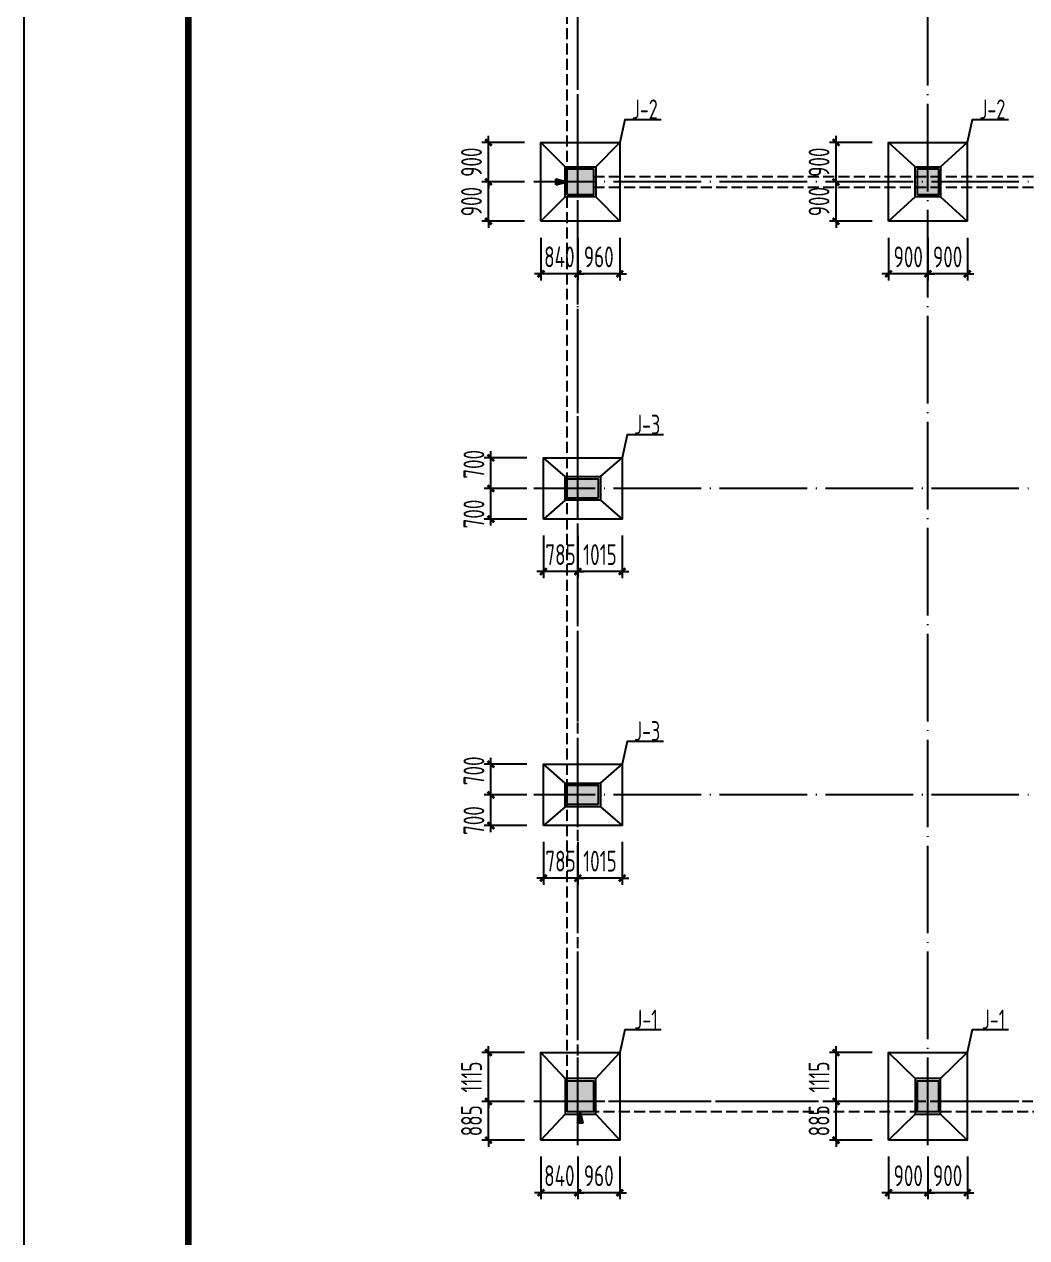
# Model space of a CAD drawing. Extents: x 492302 to 683319, y -252071 to 755100.
# Drawn here: x 503924 to 526826, y 594984 to 622697 of the extents above; entities that cross this region are included whole.
import ezdxf
from ezdxf.enums import TextEntityAlignment as Align

# ---------------------------------------------------------------- set-up
doc = ezdxf.new("R2010")
doc.units = 0
doc.header["$LTSCALE"] = 1000
doc.header["$MEASUREMENT"] = 0
for name, pattern in [('94', [0]), ('DASH', [0.35, 0.25, -0.1]), ('DOTE', [2.42, 2, -0.2, 0.02, -0.2])]:
    doc.linetypes.add(name, pattern=pattern)
doc.layers.get('Defpoints').update_dxf_attribs({"color": 250})
for name, color, linetype in [('1', 7, 'Continuous'), ('3', 3, 'Continuous'), ('3T_WOOD', 21, 'Continuous'), ('COLU', 253, 'Continuous'), ('COLU_DIM', 3, 'Continuous'), ('COLU_HATCH', 251, 'Continuous'), ('dim', 7, 'Continuous'), ('DOTE', 14, 'DOTE'), ('S_SURFACE', 6, 'Continuous'), ('TK', 4, 'Continuous'), ('搅拌桩', 136, 'Continuous')]:
    doc.layers.add(name, color=color, linetype=linetype)
doc.styles.add('TSSD_Dimension', font='Tssdeng.shx', dxfattribs={"width": 0.7, "bigfont": 'hztxt.shx'})
doc.styles.add('TSSD_REIN', font='tssdeng.shx', dxfattribs={"width": 0.7, "bigfont": 'tssdchn.shx'})
doc.dimstyles.new('TSSD_150_150', dxfattribs={"dimtxt": 475, "dimasz": 150, "dimexe": 150, "dimexo": 375, "dimgap": 150, "dimtad": 1, "dimdec": 0, "dimzin": 0, "dimdsep": 46, "dimtxsty": 'TSSD_Dimension', "dimblk": 'ARCHTICK', "dimcen": 0, "dimdle": 150, "dimclrt": 7, "dimadec": 0, "dimazin": 0, "dimtfac": 1, "dimtdec": 0, "dimtix": 1, "dimtmove": 2, "dimatfit": 3, "dimfxl": 0, "dimtolj": 1, "dimtzin": 0, "dimarcsym": 0})

# ---------------------------------------------------------------- blocks, each defined once
blk = doc.blocks.new('_ArchTick')
at = {"color": 0, "linetype": 'ByBlock', "const_width": 0.4}
blk.add_lwpolyline([(-0.5, -0.5), (0.5, 0.5)], dxfattribs=at)
blk = doc.blocks.new('*D807')
at = {"layer": 'COLU_DIM', "color": 0, "lineweight": -2}
for p, q in [((524569, 596837), (524569, 595862)), ((525469, 596837), (525469, 595862)), ((524569, 596012), (524419, 596012)), ((525469, 596012), (524569, 596012)), ((525469, 596012), (525619, 596012))]:
    blk.add_line(p, q, dxfattribs=at)
at = {"layer": 'Defpoints', "color": 0}
for p in [(524569, 597212), (525469, 597212), (524569, 596012)]:
    blk.add_point(p, dxfattribs=at)
at = {"layer": 'COLU_DIM', "color": 0, "lineweight": -2, "xscale": 150, "yscale": 150, "zscale": 150}
blk.add_blockref('_ArchTick', (524569, 596012), dxfattribs=at)
at = {"layer": 'COLU_DIM', "color": 0, "lineweight": -2, "xscale": 150, "yscale": 150, "zscale": 150, "rotation": 180}
blk.add_blockref('_ArchTick', (525469, 596012), dxfattribs=at)
at = {"layer": 'COLU_DIM', "color": 7, "insert": (525019, 596400), "char_height": 475, "attachment_point": 5, "style": 'TSSD_Dimension'}
blk.add_mtext('\\A1;900', dxfattribs=at)
blk = doc.blocks.new('*D808')
at = {"layer": 'COLU_DIM', "color": 0, "lineweight": -2}
for p, q in [((523669, 596837), (523669, 595862)), ((524569, 596837), (524569, 595862)), ((523669, 596012), (523519, 596012)), ((524569, 596012), (523669, 596012)), ((524569, 596012), (524719, 596012))]:
    blk.add_line(p, q, dxfattribs=at)
at = {"layer": 'Defpoints', "color": 0}
for p in [(523669, 597212), (524569, 597212), (523669, 596012)]:
    blk.add_point(p, dxfattribs=at)
at = {"layer": 'COLU_DIM', "color": 0, "lineweight": -2, "xscale": 150, "yscale": 150, "zscale": 150}
blk.add_blockref('_ArchTick', (523669, 596012), dxfattribs=at)
at = {"layer": 'COLU_DIM', "color": 0, "lineweight": -2, "xscale": 150, "yscale": 150, "zscale": 150, "rotation": 180}
blk.add_blockref('_ArchTick', (524569, 596012), dxfattribs=at)
at = {"layer": 'COLU_DIM', "color": 7, "insert": (524119, 596400), "char_height": 475, "attachment_point": 5, "style": 'TSSD_Dimension'}
blk.add_mtext('\\A1;900', dxfattribs=at)
blk = doc.blocks.new('*D809')
at = {"layer": 'COLU_DIM', "color": 0, "lineweight": -2}
for p, q in [((523294, 598097), (522319, 598097)), ((522469, 598097), (522469, 598247)), ((522469, 597212), (522469, 598097)), ((523294, 597212), (522319, 597212)), ((522469, 597212), (522469, 597062))]:
    blk.add_line(p, q, dxfattribs=at)
at = {"layer": 'Defpoints', "color": 0}
for p in [(522469, 598097), (523669, 598097), (523669, 597212)]:
    blk.add_point(p, dxfattribs=at)
at = {"layer": 'COLU_DIM', "color": 0, "lineweight": -2, "xscale": 150, "yscale": 150, "zscale": 150}
for p, rotation in [((522469, 598097), 270), ((522469, 597212), 90)]:
    blk.add_blockref('_ArchTick', p, dxfattribs=dict(at, rotation=rotation))
at = {"layer": 'COLU_DIM', "color": 7, "insert": (522081, 597655), "char_height": 475, "attachment_point": 5, "rotation": 90, "style": 'TSSD_Dimension'}
blk.add_mtext('\\A1;885', dxfattribs=at)
blk = doc.blocks.new('*D810')
at = {"layer": 'COLU_DIM', "color": 0, "lineweight": -2}
for p, q in [((523294, 599212), (522319, 599212)), ((522469, 599212), (522469, 599362)), ((522469, 598097), (522469, 599212)), ((523294, 598097), (522319, 598097)), ((522469, 598097), (522469, 597947))]:
    blk.add_line(p, q, dxfattribs=at)
at = {"layer": 'Defpoints', "color": 0}
for p in [(522469, 599212), (523669, 599212), (523669, 598097)]:
    blk.add_point(p, dxfattribs=at)
at = {"layer": 'COLU_DIM', "color": 0, "lineweight": -2, "xscale": 150, "yscale": 150, "zscale": 150}
for p, rotation in [((522469, 599212), 270), ((522469, 598097), 90)]:
    blk.add_blockref('_ArchTick', p, dxfattribs=dict(at, rotation=rotation))
at = {"layer": 'COLU_DIM', "color": 7, "insert": (522081, 598655), "char_height": 475, "attachment_point": 5, "rotation": 90, "style": 'TSSD_Dimension'}
blk.add_mtext('\\A1;1115', dxfattribs=at)
blk = doc.blocks.new('*D811')
at = {"layer": 'COLU_DIM', "color": 0, "lineweight": -2}
for p, q in [((516569, 596837), (516569, 595862)), ((517529, 596837), (517529, 595862)), ((516569, 596012), (516419, 596012)), ((517529, 596012), (516569, 596012)), ((517529, 596012), (517679, 596012))]:
    blk.add_line(p, q, dxfattribs=at)
at = {"layer": 'Defpoints', "color": 0}
for p in [(516569, 597212), (517529, 597212), (516569, 596012)]:
    blk.add_point(p, dxfattribs=at)
at = {"layer": 'COLU_DIM', "color": 0, "lineweight": -2, "xscale": 150, "yscale": 150, "zscale": 150}
blk.add_blockref('_ArchTick', (516569, 596012), dxfattribs=at)
at = {"layer": 'COLU_DIM', "color": 0, "lineweight": -2, "xscale": 150, "yscale": 150, "zscale": 150, "rotation": 180}
blk.add_blockref('_ArchTick', (517529, 596012), dxfattribs=at)
at = {"layer": 'COLU_DIM', "color": 7, "insert": (517049, 596400), "char_height": 475, "attachment_point": 5, "style": 'TSSD_Dimension'}
blk.add_mtext('\\A1;960', dxfattribs=at)
blk = doc.blocks.new('*D812')
at = {"layer": 'COLU_DIM', "color": 0, "lineweight": -2}
for p, q in [((515729, 596837), (515729, 595862)), ((516569, 596837), (516569, 595862)), ((515729, 596012), (515579, 596012)), ((516569, 596012), (515729, 596012)), ((516569, 596012), (516719, 596012))]:
    blk.add_line(p, q, dxfattribs=at)
at = {"layer": 'Defpoints', "color": 0}
for p in [(515729, 597212), (516569, 597212), (515729, 596012)]:
    blk.add_point(p, dxfattribs=at)
at = {"layer": 'COLU_DIM', "color": 0, "lineweight": -2, "xscale": 150, "yscale": 150, "zscale": 150}
blk.add_blockref('_ArchTick', (515729, 596012), dxfattribs=at)
at = {"layer": 'COLU_DIM', "color": 0, "lineweight": -2, "xscale": 150, "yscale": 150, "zscale": 150, "rotation": 180}
blk.add_blockref('_ArchTick', (516569, 596012), dxfattribs=at)
at = {"layer": 'COLU_DIM', "color": 7, "insert": (516149, 596400), "char_height": 475, "attachment_point": 5, "style": 'TSSD_Dimension'}
blk.add_mtext('\\A1;840', dxfattribs=at)
blk = doc.blocks.new('*D813')
at = {"layer": 'COLU_DIM', "color": 0, "lineweight": -2}
for p, q in [((515354, 598097), (514379, 598097)), ((514529, 598097), (514529, 598247)), ((514529, 597212), (514529, 598097)), ((515354, 597212), (514379, 597212)), ((514529, 597212), (514529, 597062))]:
    blk.add_line(p, q, dxfattribs=at)
at = {"layer": 'Defpoints', "color": 0}
for p in [(514529, 598097), (515729, 598097), (515729, 597212)]:
    blk.add_point(p, dxfattribs=at)
at = {"layer": 'COLU_DIM', "color": 0, "lineweight": -2, "xscale": 150, "yscale": 150, "zscale": 150}
for p, rotation in [((514529, 598097), 270), ((514529, 597212), 90)]:
    blk.add_blockref('_ArchTick', p, dxfattribs=dict(at, rotation=rotation))
at = {"layer": 'COLU_DIM', "color": 7, "insert": (514141, 597655), "char_height": 475, "attachment_point": 5, "rotation": 90, "style": 'TSSD_Dimension'}
blk.add_mtext('\\A1;885', dxfattribs=at)
blk = doc.blocks.new('*D814')
at = {"layer": 'COLU_DIM', "color": 0, "lineweight": -2}
for p, q in [((515354, 599212), (514379, 599212)), ((514529, 599212), (514529, 599362)), ((514529, 598097), (514529, 599212)), ((515354, 598097), (514379, 598097)), ((514529, 598097), (514529, 597947))]:
    blk.add_line(p, q, dxfattribs=at)
at = {"layer": 'Defpoints', "color": 0}
for p in [(514529, 599212), (515729, 599212), (515729, 598097)]:
    blk.add_point(p, dxfattribs=at)
at = {"layer": 'COLU_DIM', "color": 0, "lineweight": -2, "xscale": 150, "yscale": 150, "zscale": 150}
for p, rotation in [((514529, 599212), 270), ((514529, 598097), 90)]:
    blk.add_blockref('_ArchTick', p, dxfattribs=dict(at, rotation=rotation))
at = {"layer": 'COLU_DIM', "color": 7, "insert": (514141, 598655), "char_height": 475, "attachment_point": 5, "rotation": 90, "style": 'TSSD_Dimension'}
blk.add_mtext('\\A1;1115', dxfattribs=at)
blk = doc.blocks.new('*D713')
at = {"layer": 'COLU_DIM', "color": 0, "lineweight": -2}
for p, q in [((524569, 617822), (524569, 616847)), ((525469, 617822), (525469, 616847)), ((524569, 616997), (524419, 616997)), ((525469, 616997), (524569, 616997)), ((525469, 616997), (525619, 616997))]:
    blk.add_line(p, q, dxfattribs=at)
at = {"layer": 'Defpoints', "color": 0}
for p in [(524569, 618197), (525469, 618197), (524569, 616997)]:
    blk.add_point(p, dxfattribs=at)
at = {"layer": 'COLU_DIM', "color": 0, "lineweight": -2, "xscale": 150, "yscale": 150, "zscale": 150}
blk.add_blockref('_ArchTick', (524569, 616997), dxfattribs=at)
at = {"layer": 'COLU_DIM', "color": 0, "lineweight": -2, "xscale": 150, "yscale": 150, "zscale": 150, "rotation": 180}
blk.add_blockref('_ArchTick', (525469, 616997), dxfattribs=at)
at = {"layer": 'COLU_DIM', "color": 7, "insert": (525019, 617385), "char_height": 475, "attachment_point": 5, "style": 'TSSD_Dimension'}
blk.add_mtext('\\A1;900', dxfattribs=at)
blk = doc.blocks.new('*D714')
at = {"layer": 'COLU_DIM', "color": 0, "lineweight": -2}
for p, q in [((523669, 617822), (523669, 616847)), ((524569, 617822), (524569, 616847)), ((523669, 616997), (523519, 616997)), ((524569, 616997), (523669, 616997)), ((524569, 616997), (524719, 616997))]:
    blk.add_line(p, q, dxfattribs=at)
at = {"layer": 'Defpoints', "color": 0}
for p in [(523669, 618197), (524569, 618197), (523669, 616997)]:
    blk.add_point(p, dxfattribs=at)
at = {"layer": 'COLU_DIM', "color": 0, "lineweight": -2, "xscale": 150, "yscale": 150, "zscale": 150}
blk.add_blockref('_ArchTick', (523669, 616997), dxfattribs=at)
at = {"layer": 'COLU_DIM', "color": 0, "lineweight": -2, "xscale": 150, "yscale": 150, "zscale": 150, "rotation": 180}
blk.add_blockref('_ArchTick', (524569, 616997), dxfattribs=at)
at = {"layer": 'COLU_DIM', "color": 7, "insert": (524119, 617385), "char_height": 475, "attachment_point": 5, "style": 'TSSD_Dimension'}
blk.add_mtext('\\A1;900', dxfattribs=at)
blk = doc.blocks.new('*D715')
at = {"layer": 'COLU_DIM', "color": 0, "lineweight": -2}
for p, q in [((523294, 619097), (522319, 619097)), ((522469, 619097), (522469, 619247)), ((522469, 618197), (522469, 619097)), ((523294, 618197), (522319, 618197)), ((522469, 618197), (522469, 618047))]:
    blk.add_line(p, q, dxfattribs=at)
at = {"layer": 'Defpoints', "color": 0}
for p in [(522469, 619097), (523669, 619097), (523669, 618197)]:
    blk.add_point(p, dxfattribs=at)
at = {"layer": 'COLU_DIM', "color": 0, "lineweight": -2, "xscale": 150, "yscale": 150, "zscale": 150}
for p, rotation in [((522469, 619097), 270), ((522469, 618197), 90)]:
    blk.add_blockref('_ArchTick', p, dxfattribs=dict(at, rotation=rotation))
at = {"layer": 'COLU_DIM', "color": 7, "insert": (522081, 618647), "char_height": 475, "attachment_point": 5, "rotation": 90, "style": 'TSSD_Dimension'}
blk.add_mtext('\\A1;900', dxfattribs=at)
blk = doc.blocks.new('*D716')
at = {"layer": 'COLU_DIM', "color": 0, "lineweight": -2}
for p, q in [((523294, 619997), (522319, 619997)), ((522469, 619997), (522469, 620147)), ((522469, 619097), (522469, 619997)), ((523294, 619097), (522319, 619097)), ((522469, 619097), (522469, 618947))]:
    blk.add_line(p, q, dxfattribs=at)
at = {"layer": 'Defpoints', "color": 0}
for p in [(522469, 619997), (523669, 619997), (523669, 619097)]:
    blk.add_point(p, dxfattribs=at)
at = {"layer": 'COLU_DIM', "color": 0, "lineweight": -2, "xscale": 150, "yscale": 150, "zscale": 150}
for p, rotation in [((522469, 619997), 270), ((522469, 619097), 90)]:
    blk.add_blockref('_ArchTick', p, dxfattribs=dict(at, rotation=rotation))
at = {"layer": 'COLU_DIM', "color": 7, "insert": (522081, 619547), "char_height": 475, "attachment_point": 5, "rotation": 90, "style": 'TSSD_Dimension'}
blk.add_mtext('\\A1;900', dxfattribs=at)
blk = doc.blocks.new('*D717')
at = {"layer": 'COLU_DIM', "color": 0, "lineweight": -2}
for p, q in [((516569, 617822), (516569, 616847)), ((517529, 617822), (517529, 616847)), ((516569, 616997), (516419, 616997)), ((517529, 616997), (516569, 616997)), ((517529, 616997), (517679, 616997))]:
    blk.add_line(p, q, dxfattribs=at)
at = {"layer": 'Defpoints', "color": 0}
for p in [(516569, 618197), (517529, 618197), (516569, 616997)]:
    blk.add_point(p, dxfattribs=at)
at = {"layer": 'COLU_DIM', "color": 0, "lineweight": -2, "xscale": 150, "yscale": 150, "zscale": 150}
blk.add_blockref('_ArchTick', (516569, 616997), dxfattribs=at)
at = {"layer": 'COLU_DIM', "color": 0, "lineweight": -2, "xscale": 150, "yscale": 150, "zscale": 150, "rotation": 180}
blk.add_blockref('_ArchTick', (517529, 616997), dxfattribs=at)
at = {"layer": 'COLU_DIM', "color": 7, "insert": (517049, 617385), "char_height": 475, "attachment_point": 5, "style": 'TSSD_Dimension'}
blk.add_mtext('\\A1;960', dxfattribs=at)
blk = doc.blocks.new('*D718')
at = {"layer": 'COLU_DIM', "color": 0, "lineweight": -2}
for p, q in [((515729, 617822), (515729, 616847)), ((516569, 617822), (516569, 616847)), ((515729, 616997), (515579, 616997)), ((516569, 616997), (515729, 616997)), ((516569, 616997), (516719, 616997))]:
    blk.add_line(p, q, dxfattribs=at)
at = {"layer": 'Defpoints', "color": 0}
for p in [(515729, 618197), (516569, 618197), (515729, 616997)]:
    blk.add_point(p, dxfattribs=at)
at = {"layer": 'COLU_DIM', "color": 0, "lineweight": -2, "xscale": 150, "yscale": 150, "zscale": 150}
blk.add_blockref('_ArchTick', (515729, 616997), dxfattribs=at)
at = {"layer": 'COLU_DIM', "color": 0, "lineweight": -2, "xscale": 150, "yscale": 150, "zscale": 150, "rotation": 180}
blk.add_blockref('_ArchTick', (516569, 616997), dxfattribs=at)
at = {"layer": 'COLU_DIM', "color": 7, "insert": (516149, 617385), "char_height": 475, "attachment_point": 5, "style": 'TSSD_Dimension'}
blk.add_mtext('\\A1;840', dxfattribs=at)
blk = doc.blocks.new('*D719')
at = {"layer": 'COLU_DIM', "color": 0, "lineweight": -2}
for p, q in [((515354, 619097), (514379, 619097)), ((514529, 619097), (514529, 619247)), ((514529, 618197), (514529, 619097)), ((515354, 618197), (514379, 618197)), ((514529, 618197), (514529, 618047))]:
    blk.add_line(p, q, dxfattribs=at)
at = {"layer": 'Defpoints', "color": 0}
for p in [(514529, 619097), (515729, 619097), (515729, 618197)]:
    blk.add_point(p, dxfattribs=at)
at = {"layer": 'COLU_DIM', "color": 0, "lineweight": -2, "xscale": 150, "yscale": 150, "zscale": 150}
for p, rotation in [((514529, 619097), 270), ((514529, 618197), 90)]:
    blk.add_blockref('_ArchTick', p, dxfattribs=dict(at, rotation=rotation))
at = {"layer": 'COLU_DIM', "color": 7, "insert": (514141, 618647), "char_height": 475, "attachment_point": 5, "rotation": 90, "style": 'TSSD_Dimension'}
blk.add_mtext('\\A1;900', dxfattribs=at)
blk = doc.blocks.new('*D720')
at = {"layer": 'COLU_DIM', "color": 0, "lineweight": -2}
for p, q in [((515354, 619997), (514379, 619997)), ((514529, 619997), (514529, 620147)), ((514529, 619097), (514529, 619997)), ((515354, 619097), (514379, 619097)), ((514529, 619097), (514529, 618947))]:
    blk.add_line(p, q, dxfattribs=at)
at = {"layer": 'Defpoints', "color": 0}
for p in [(514529, 619997), (515729, 619997), (515729, 619097)]:
    blk.add_point(p, dxfattribs=at)
at = {"layer": 'COLU_DIM', "color": 0, "lineweight": -2, "xscale": 150, "yscale": 150, "zscale": 150}
for p, rotation in [((514529, 619997), 270), ((514529, 619097), 90)]:
    blk.add_blockref('_ArchTick', p, dxfattribs=dict(at, rotation=rotation))
at = {"layer": 'COLU_DIM', "color": 7, "insert": (514141, 619547), "char_height": 475, "attachment_point": 5, "rotation": 90, "style": 'TSSD_Dimension'}
blk.add_mtext('\\A1;900', dxfattribs=at)
blk = doc.blocks.new('*D791')
at = {"layer": 'COLU_DIM', "color": 0, "lineweight": -2}
for p, q in [((516569, 611022), (516569, 610047)), ((517584, 611022), (517584, 610047)), ((516569, 610197), (516419, 610197)), ((517584, 610197), (516569, 610197)), ((517584, 610197), (517734, 610197))]:
    blk.add_line(p, q, dxfattribs=at)
at = {"layer": 'Defpoints', "color": 0}
for p in [(516569, 611397), (517584, 611397), (516569, 610197)]:
    blk.add_point(p, dxfattribs=at)
at = {"layer": 'COLU_DIM', "color": 0, "lineweight": -2, "xscale": 150, "yscale": 150, "zscale": 150}
blk.add_blockref('_ArchTick', (516569, 610197), dxfattribs=at)
at = {"layer": 'COLU_DIM', "color": 0, "lineweight": -2, "xscale": 150, "yscale": 150, "zscale": 150, "rotation": 180}
blk.add_blockref('_ArchTick', (517584, 610197), dxfattribs=at)
at = {"layer": 'COLU_DIM', "color": 7, "insert": (517076, 610585), "char_height": 475, "attachment_point": 5, "style": 'TSSD_Dimension'}
blk.add_mtext('\\A1;1015', dxfattribs=at)
blk = doc.blocks.new('*D792')
at = {"layer": 'COLU_DIM', "color": 0, "lineweight": -2}
for p, q in [((515784, 611022), (515784, 610047)), ((516569, 611022), (516569, 610047)), ((515784, 610197), (515634, 610197)), ((516569, 610197), (515784, 610197)), ((516569, 610197), (516719, 610197))]:
    blk.add_line(p, q, dxfattribs=at)
at = {"layer": 'Defpoints', "color": 0}
for p in [(515784, 611397), (516569, 611397), (515784, 610197)]:
    blk.add_point(p, dxfattribs=at)
at = {"layer": 'COLU_DIM', "color": 0, "lineweight": -2, "xscale": 150, "yscale": 150, "zscale": 150}
blk.add_blockref('_ArchTick', (515784, 610197), dxfattribs=at)
at = {"layer": 'COLU_DIM', "color": 0, "lineweight": -2, "xscale": 150, "yscale": 150, "zscale": 150, "rotation": 180}
blk.add_blockref('_ArchTick', (516569, 610197), dxfattribs=at)
at = {"layer": 'COLU_DIM', "color": 7, "insert": (516176, 610585), "char_height": 475, "attachment_point": 5, "style": 'TSSD_Dimension'}
blk.add_mtext('\\A1;785', dxfattribs=at)
blk = doc.blocks.new('*D793')
at = {"layer": 'COLU_DIM', "color": 0, "lineweight": -2}
for p, q in [((514584, 611247), (514584, 612247)), ((515409, 612097), (514434, 612097)), ((515409, 611397), (514434, 611397))]:
    blk.add_line(p, q, dxfattribs=at)
at = {"layer": 'Defpoints', "color": 0}
for p in [(514584, 612097), (515784, 612097), (515784, 611397)]:
    blk.add_point(p, dxfattribs=at)
at = {"layer": 'COLU_DIM', "color": 0, "lineweight": -2, "xscale": 150, "yscale": 150, "zscale": 150}
for p, rotation in [((514584, 612097), 90), ((514584, 611397), 270)]:
    blk.add_blockref('_ArchTick', p, dxfattribs=dict(at, rotation=rotation))
at = {"layer": 'COLU_DIM', "color": 7, "insert": (514196, 611512), "char_height": 475, "attachment_point": 5, "rotation": 90, "style": 'TSSD_Dimension'}
blk.add_mtext('\\A1;700', dxfattribs=at)
blk = doc.blocks.new('*D794')
at = {"layer": 'COLU_DIM', "color": 0, "lineweight": -2}
for p, q in [((515409, 612797), (514434, 612797)), ((514584, 611947), (514584, 612947)), ((515409, 612097), (514434, 612097))]:
    blk.add_line(p, q, dxfattribs=at)
at = {"layer": 'Defpoints', "color": 0}
for p in [(514584, 612797), (515784, 612797), (515784, 612097)]:
    blk.add_point(p, dxfattribs=at)
at = {"layer": 'COLU_DIM', "color": 0, "lineweight": -2, "xscale": 150, "yscale": 150, "zscale": 150}
for p, rotation in [((514584, 612797), 90), ((514584, 612097), 270)]:
    blk.add_blockref('_ArchTick', p, dxfattribs=dict(at, rotation=rotation))
at = {"layer": 'COLU_DIM', "color": 7, "insert": (514196, 612647), "char_height": 475, "attachment_point": 5, "rotation": 90, "style": 'TSSD_Dimension'}
blk.add_mtext('\\A1;700', dxfattribs=at)
blk = doc.blocks.new('*D795')
at = {"layer": 'COLU_DIM', "color": 0, "lineweight": -2}
for p, q in [((516569, 604022), (516569, 603047)), ((517584, 604022), (517584, 603047)), ((516569, 603197), (516419, 603197)), ((517584, 603197), (516569, 603197)), ((517584, 603197), (517734, 603197))]:
    blk.add_line(p, q, dxfattribs=at)
at = {"layer": 'Defpoints', "color": 0}
for p in [(516569, 604397), (517584, 604397), (516569, 603197)]:
    blk.add_point(p, dxfattribs=at)
at = {"layer": 'COLU_DIM', "color": 0, "lineweight": -2, "xscale": 150, "yscale": 150, "zscale": 150}
blk.add_blockref('_ArchTick', (516569, 603197), dxfattribs=at)
at = {"layer": 'COLU_DIM', "color": 0, "lineweight": -2, "xscale": 150, "yscale": 150, "zscale": 150, "rotation": 180}
blk.add_blockref('_ArchTick', (517584, 603197), dxfattribs=at)
at = {"layer": 'COLU_DIM', "color": 7, "insert": (517076, 603585), "char_height": 475, "attachment_point": 5, "style": 'TSSD_Dimension'}
blk.add_mtext('\\A1;1015', dxfattribs=at)
blk = doc.blocks.new('*D796')
at = {"layer": 'COLU_DIM', "color": 0, "lineweight": -2}
for p, q in [((515784, 604022), (515784, 603047)), ((516569, 604022), (516569, 603047)), ((515784, 603197), (515634, 603197)), ((516569, 603197), (515784, 603197)), ((516569, 603197), (516719, 603197))]:
    blk.add_line(p, q, dxfattribs=at)
at = {"layer": 'Defpoints', "color": 0}
for p in [(515784, 604397), (516569, 604397), (515784, 603197)]:
    blk.add_point(p, dxfattribs=at)
at = {"layer": 'COLU_DIM', "color": 0, "lineweight": -2, "xscale": 150, "yscale": 150, "zscale": 150}
blk.add_blockref('_ArchTick', (515784, 603197), dxfattribs=at)
at = {"layer": 'COLU_DIM', "color": 0, "lineweight": -2, "xscale": 150, "yscale": 150, "zscale": 150, "rotation": 180}
blk.add_blockref('_ArchTick', (516569, 603197), dxfattribs=at)
at = {"layer": 'COLU_DIM', "color": 7, "insert": (516176, 603585), "char_height": 475, "attachment_point": 5, "style": 'TSSD_Dimension'}
blk.add_mtext('\\A1;785', dxfattribs=at)
blk = doc.blocks.new('*D797')
at = {"layer": 'COLU_DIM', "color": 0, "lineweight": -2}
for p, q in [((514584, 604247), (514584, 605247)), ((515409, 605097), (514434, 605097)), ((515409, 604397), (514434, 604397))]:
    blk.add_line(p, q, dxfattribs=at)
at = {"layer": 'Defpoints', "color": 0}
for p in [(514584, 605097), (515784, 605097), (515784, 604397)]:
    blk.add_point(p, dxfattribs=at)
at = {"layer": 'COLU_DIM', "color": 0, "lineweight": -2, "xscale": 150, "yscale": 150, "zscale": 150}
for p, rotation in [((514584, 605097), 90), ((514584, 604397), 270)]:
    blk.add_blockref('_ArchTick', p, dxfattribs=dict(at, rotation=rotation))
at = {"layer": 'COLU_DIM', "color": 7, "insert": (514196, 604512), "char_height": 475, "attachment_point": 5, "rotation": 90, "style": 'TSSD_Dimension'}
blk.add_mtext('\\A1;700', dxfattribs=at)
blk = doc.blocks.new('*D798')
at = {"layer": 'COLU_DIM', "color": 0, "lineweight": -2}
for p, q in [((515409, 605797), (514434, 605797)), ((514584, 604947), (514584, 605947)), ((515409, 605097), (514434, 605097))]:
    blk.add_line(p, q, dxfattribs=at)
at = {"layer": 'Defpoints', "color": 0}
for p in [(514584, 605797), (515784, 605797), (515784, 605097)]:
    blk.add_point(p, dxfattribs=at)
at = {"layer": 'COLU_DIM', "color": 0, "lineweight": -2, "xscale": 150, "yscale": 150, "zscale": 150}
for p, rotation in [((514584, 605797), 90), ((514584, 605097), 270)]:
    blk.add_blockref('_ArchTick', p, dxfattribs=dict(at, rotation=rotation))
at = {"layer": 'COLU_DIM', "color": 7, "insert": (514196, 605647), "char_height": 475, "attachment_point": 5, "rotation": 90, "style": 'TSSD_Dimension'}
blk.add_mtext('\\A1;700', dxfattribs=at)
blk = doc.blocks.new('A$C177878A3')
at = {"layer": '1', "linetype": '94'}
blk.add_hatch(color=6, dxfattribs=at).paths.add_polyline_path([(112, 433), (0, 0), (224, 0)])
at = {"layer": '1', "color": 6, "linetype": '94'}
for p, q in [((0, 0), (112, 433)), ((224, 0), (112, 433)), ((0, 0), (224, 0))]:
    blk.add_line(p, q, dxfattribs=at)
blk = doc.blocks.new('A$C32175502')
at = {"layer": '1', "linetype": '94'}
blk.add_blockref('A$C177878A3', (0, 0), dxfattribs=at)
blk = doc.blocks.new('A$C3C5B3CE3')
at = {"layer": '1', "linetype": '94', "rotation": 180}
blk.add_blockref('A$C32175502', (224, 433), dxfattribs=at)
blk = doc.blocks.new('A$C43EB326B')
at = {"layer": '搅拌桩'}
blk.add_blockref('A$C3C5B3CE3', (0, 0), dxfattribs=at)
blk = doc.blocks.new('A$C2BB7790D')
at = {"layer": 'dim'}
blk.add_blockref('A$C43EB326B', (0, 0), dxfattribs=at)
blk = doc.blocks.new('GeYuanFrame_20037626', base_point=(20.09, 4.53))
at = {"layer": 'TK'}
blk.add_lwpolyline([(20.09, 4.53), (20.09, 598.53), (861.09, 598.53), (861.09, 4.53)], close=True, dxfattribs=at)
at = {"layer": 'TK', "const_width": 1}
blk.add_lwpolyline([(45.09, 588.53), (851.09, 588.53), (851.09, 14.53), (45.09, 14.53)], close=True, dxfattribs=at)

msp = doc.modelspace()

# ---------------------------------------------------------------- hatches: boundary and pattern name
at = {"layer": 'COLU_HATCH'}
for points in [[(516328.5, 618802.4), (516328.5, 619392.4), (516928.5, 619392.4), (516928.5, 618802.4)], [(524328.5, 618802.4), (524328.5, 619392.4), (524808.5, 619392.4), (524808.5, 618802.4)], [(517038.5, 611877.4), (516328.5, 611877.4), (516328.5, 612317.4), (517038.5, 612317.4)], [(517038.5, 604877.4), (516328.5, 604877.4), (516328.5, 605317.4), (517038.5, 605317.4)], [(516328.5, 597857.4), (516328.5, 598567.4), (516928.5, 598567.4), (516928.5, 597857.4)], [(524328.5, 597857.4), (524328.5, 598567.4), (524808.5, 598567.4), (524808.5, 597857.4)]]:
    msp.add_hatch(color=256, dxfattribs=at).paths.add_polyline_path(points)

# ---------------------------------------------------------------- linework, layer by layer
at = {"layer": '3T_WOOD'}
for p, q in [((516278.5, 619442.4), (515728.5, 619997.4)), ((516978.5, 619442.4), (517528.5, 619997.4)), ((524278.5, 619442.4), (523668.5, 619997.4)), ((524858.5, 619442.4), (525468.5, 619997.4)), ((516278.5, 618752.4), (515728.5, 618197.4)), ((516978.5, 618752.4), (517528.5, 618197.4)), ((524278.5, 618752.4), (523668.5, 618197.4)), ((524858.5, 618752.4), (525468.5, 618197.4)), ((516278.5, 612367.4), (515783.5, 612797.4)), ((517088.5, 612367.4), (517583.5, 612797.4)), ((516278.5, 611827.4), (515783.5, 611397.4)), ((517088.5, 611827.4), (517583.5, 611397.4)), ((516278.5, 605367.4), (515783.5, 605797.4)), ((517088.5, 605367.4), (517583.5, 605797.4)), ((516278.5, 604827.4), (515783.5, 604397.4)), ((517088.5, 604827.4), (517583.5, 604397.4)), ((516278.5, 598617.4), (515728.5, 599212.4)), ((516978.5, 598617.4), (517528.5, 599212.4)), ((524278.5, 598617.4), (523668.5, 599212.4)), ((524858.5, 598617.4), (525468.5, 599212.4)), ((516278.5, 597807.4), (515728.5, 597212.4)), ((516978.5, 597807.4), (517528.5, 597212.4)), ((524278.5, 597807.4), (523668.5, 597212.4)), ((524858.5, 597807.4), (525468.5, 597212.4))]:
    msp.add_line(p, q, dxfattribs=at)
for points in [[(518471.2, 620517.8), (517641.7, 620517.8), (517528.5, 619997.4)], [(526411.2, 620517.8), (525581.7, 620517.8), (525468.5, 619997.4)], [(518526.2, 613317.8), (517696.7, 613317.8), (517583.5, 612797.4)], [(518526.2, 606317.8), (517696.7, 606317.8), (517583.5, 605797.4)], [(518471.2, 599732.8), (517641.7, 599732.8), (517528.5, 599212.4)], [(526411.2, 599732.8), (525581.7, 599732.8), (525468.5, 599212.4)]]:
    msp.add_lwpolyline(points, dxfattribs=at)
at = {"layer": 'COLU'}
for points in [[(515728.5, 618197.4), (515728.5, 619997.4), (517528.5, 619997.4), (517528.5, 618197.4)], [(523668.5, 618197.4), (523668.5, 619997.4), (525468.5, 619997.4), (525468.5, 618197.4)], [(516278.5, 618752.4), (516278.5, 619442.4), (516978.5, 619442.4), (516978.5, 618752.4)], [(516328.5, 618802.4), (516328.5, 619392.4), (516928.5, 619392.4), (516928.5, 618802.4)], [(524278.5, 618752.4), (524278.5, 619442.4), (524858.5, 619442.4), (524858.5, 618752.4)], [(524328.5, 618802.4), (524328.5, 619392.4), (524808.5, 619392.4), (524808.5, 618802.4)], [(515783.5, 611397.4), (515783.5, 612797.4), (517583.5, 612797.4), (517583.5, 611397.4)], [(517088.5, 611827.4), (516278.5, 611827.4), (516278.5, 612367.4), (517088.5, 612367.4)], [(517038.5, 611877.4), (516328.5, 611877.4), (516328.5, 612317.4), (517038.5, 612317.4)], [(515783.5, 604397.4), (515783.5, 605797.4), (517583.5, 605797.4), (517583.5, 604397.4)], [(517088.5, 604827.4), (516278.5, 604827.4), (516278.5, 605367.4), (517088.5, 605367.4)], [(517038.5, 604877.4), (516328.5, 604877.4), (516328.5, 605317.4), (517038.5, 605317.4)], [(515728.5, 597212.4), (515728.5, 599212.4), (517528.5, 599212.4), (517528.5, 597212.4)], [(523668.5, 597212.4), (523668.5, 599212.4), (525468.5, 599212.4), (525468.5, 597212.4)], [(516278.5, 598617.4), (516278.5, 597807.4), (516978.5, 597807.4), (516978.5, 598617.4)], [(524278.5, 598617.4), (524278.5, 597807.4), (524858.5, 597807.4), (524858.5, 598617.4)], [(516328.5, 597857.4), (516328.5, 598567.4), (516928.5, 598567.4), (516928.5, 597857.4)], [(524328.5, 597857.4), (524328.5, 598567.4), (524808.5, 598567.4), (524808.5, 597857.4)]]:
    msp.add_lwpolyline(points, close=True, dxfattribs=at)
at = {"layer": 'DOTE'}
for p, q in [((516568.5, 597097.4), (516568.5, 641097.4)), ((524568.5, 597097.4), (524568.5, 641097.4)), ((589568.5, 619097.4), (515568.5, 619097.4)), ((589568.5, 612097.4), (515568.5, 612097.4)), ((589568.5, 605097.4), (515568.5, 605097.4)), ((589568.5, 598097.4), (515568.5, 598097.4))]:
    msp.add_line(p, q, dxfattribs=at)
at = {"layer": 'S_SURFACE', "linetype": 'DASH'}
for p, q in [((516928.5, 619217.4), (588208.5, 619217.4)), ((516928.5, 618977.4), (588208.5, 618977.4))]:
    msp.add_line(p, q, dxfattribs=at)
for points in [[(516328.5, 640337.4), (588808.5, 640337.4), (588808.5, 597857.4), (516328.5, 597857.4)], [(516568.5, 640097.4), (588568.5, 640097.4), (588568.5, 598097.4), (516568.5, 598097.4)]]:
    msp.add_lwpolyline(points, close=True, dxfattribs=at)

# ---------------------------------------------------------------- block references
at = {"layer": '3', "xscale": -0.599999999627471, "yscale": 0.6000000014901161, "zscale": 0.6}
for p, rotation in [((516328.5, 619164.5), 90), ((516561.5, 597857.4), 180)]:
    msp.add_blockref('A$C2BB7790D', p, dxfattribs=dict(at, rotation=rotation))
at = {"layer": '3T_WOOD', "xscale": 150, "yscale": 150, "zscale": 150}
msp.add_blockref('GeYuanFrame_20037626', (503924.3, 561309), dxfattribs=at)

# ---------------------------------------------------------------- texts
at = {"layer": '3T_WOOD', "style": 'TSSD_REIN', "width": 0.7}
for s, p in [('J-2', (518397.3, 620530.2)), ('J-2', (526337.3, 620530.2)), ('J-3', (518452.3, 613330.2)), ('J-3', (518452.3, 606330.2)), ('J-1', (518397.3, 599745.2)), ('J-1', (526337.3, 599745.2))]:
    msp.add_text(s, height=450, dxfattribs=at).set_placement(p, align=Align.RIGHT)

# ---------------------------------------------------------------- dimensions: what is measured, and where the dimension line sits
at = {"layer": 'COLU_DIM'}
for base, p1, p2, angle, picture, middle in [((514528.5, 619997.4), (515728.5, 619097.4), (515728.5, 619997.4), 90, '*D720', (514141, 619547.4)), ((522468.5, 619997.4), (523668.5, 619097.4), (523668.5, 619997.4), 90, '*D716', (522081, 619547.4)), ((514528.5, 619097.4), (515728.5, 618197.4), (515728.5, 619097.4), 90, '*D719', (514141, 618647.4)), ((522468.5, 619097.4), (523668.5, 618197.4), (523668.5, 619097.4), 90, '*D715', (522081, 618647.4)), ((515728.5, 616997.4), (516568.5, 618197.4), (515728.5, 618197.4), 180, '*D718', (516148.5, 617384.9)), ((516568.5, 616997.4), (517528.5, 618197.4), (516568.5, 618197.4), 180, '*D717', (517048.5, 617384.9)), ((523668.5, 616997.4), (524568.5, 618197.4), (523668.5, 618197.4), 180, '*D714', (524118.5, 617384.9)), ((524568.5, 616997.4), (525468.5, 618197.4), (524568.5, 618197.4), 180, '*D713', (525018.5, 617384.9)), ((515783.5, 610197.4), (516568.5, 611397.4), (515783.5, 611397.4), 180, '*D792', (516176, 610584.9)), ((516568.5, 610197.4), (517583.5, 611397.4), (516568.5, 611397.4), 180, '*D791', (517076, 610584.9)), ((515783.5, 603197.4), (516568.5, 604397.4), (515783.5, 604397.4), 180, '*D796', (516176, 603584.9)), ((516568.5, 603197.4), (517583.5, 604397.4), (516568.5, 604397.4), 180, '*D795', (517076, 603584.9)), ((514528.5, 599212.4), (515728.5, 598097.4), (515728.5, 599212.4), 90, '*D814', (514141, 598654.9)), ((522468.5, 599212.4), (523668.5, 598097.4), (523668.5, 599212.4), 90, '*D810', (522081, 598654.9)), ((514528.5, 598097.4), (515728.5, 597212.4), (515728.5, 598097.4), 90, '*D813', (514141, 597654.9)), ((522468.5, 598097.4), (523668.5, 597212.4), (523668.5, 598097.4), 90, '*D809', (522081, 597654.9)), ((515728.5, 596012.4), (516568.5, 597212.4), (515728.5, 597212.4), 180, '*D812', (516148.5, 596399.9)), ((516568.5, 596012.4), (517528.5, 597212.4), (516568.5, 597212.4), 180, '*D811', (517048.5, 596399.9)), ((523668.5, 596012.4), (524568.5, 597212.4), (523668.5, 597212.4), 180, '*D808', (524118.5, 596399.9)), ((524568.5, 596012.4), (525468.5, 597212.4), (524568.5, 597212.4), 180, '*D807', (525018.5, 596399.9))]:
    dim = msp.add_linear_dim(base=base, p1=p1, p2=p2, angle=angle, dimstyle='TSSD_150_150', dxfattribs=at)
    dim.commit()
    dim.dimension.update_dxf_attribs({"geometry": picture, "text_midpoint": middle})
for base, p1, p2, picture, middle in [((514583.5, 612797.4), (515783.5, 612097.4), (515783.5, 612797.4), '*D794', (514196, 612647.3)), ((514583.5, 612097.4), (515783.5, 611397.4), (515783.5, 612097.4), '*D793', (514196, 611512.1)), ((514583.5, 605797.4), (515783.5, 605097.4), (515783.5, 605797.4), '*D798', (514196, 605647.3)), ((514583.5, 605097.4), (515783.5, 604397.4), (515783.5, 605097.4), '*D797', (514196, 604512.1))]:
    dim = msp.add_linear_dim(base=base, p1=p1, p2=p2, angle=90, dimstyle='TSSD_150_150', dxfattribs=at)
    dim.commit()
    dim.dimension.update_dxf_attribs({"geometry": picture, "text_midpoint": middle, "dimtype": 160})

doc.saveas('drawing.dxf')
